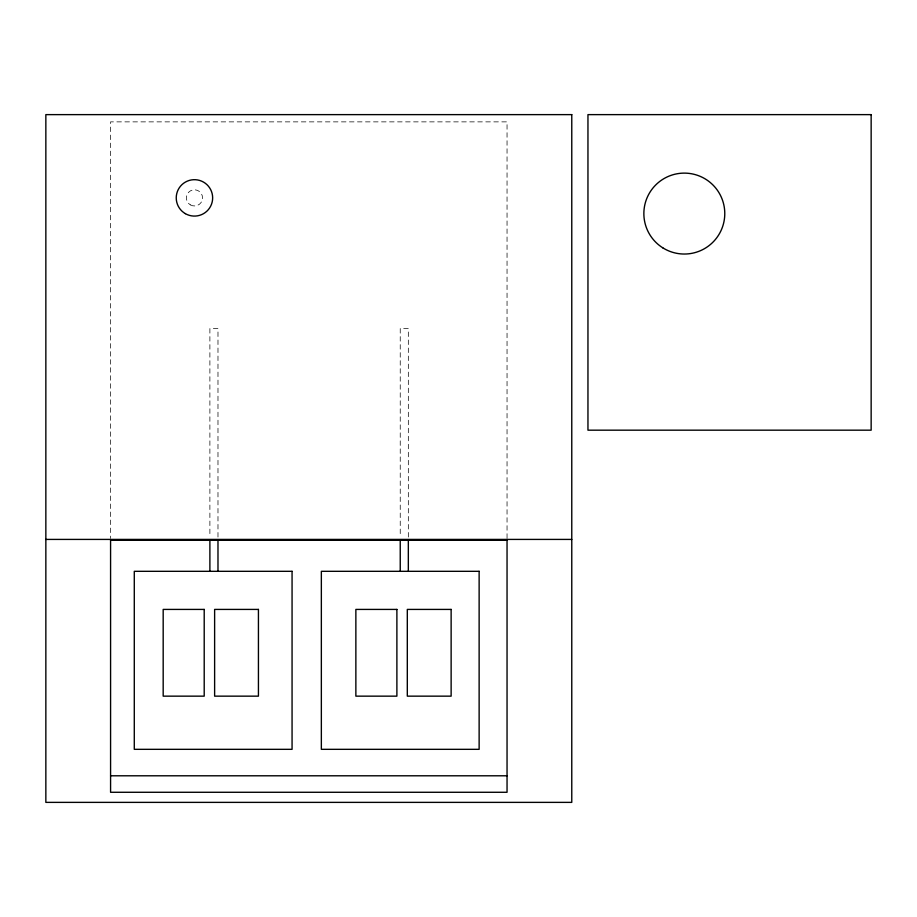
<?xml version="1.0" encoding="UTF-8"?>
<svg xmlns="http://www.w3.org/2000/svg" width="917" height="917" viewBox="0 0 917 917"><rect width="100%" height="100%" fill="white"/><g stroke="black" fill="none" stroke-linecap="round" stroke-linejoin="round"><path stroke-width="0.69" stroke-dasharray="4.58 3.44" d="M507.044 538.268L507.044 121.869L110.579 121.869L110.579 538.268M408.329 537.053L408.329 328.584L400.236 328.584L400.236 537.053M217.982 537.053L217.982 328.584L209.89 328.584L209.89 537.053M190.404 204.892A8.093 8.093 0 0 0 202.542 197.889A8.093 8.093 0 0 0 190.404 190.874A8.093 8.093 0 0 0 190.404 204.892"/><path stroke-width="1.38" d="M45.85 539.414L571.772 539.414M110.579 540.216L507.044 540.216M110.579 775.793L507.044 775.793M507.044 539.414L507.044 792.277L110.579 792.277L110.579 539.414M408.329 539.907L408.329 571.314M400.236 539.907L400.236 571.314M217.982 539.907L217.982 571.314M209.89 539.907L209.89 571.314M571.772 114.625L45.85 114.625L45.85 802.375L571.772 802.375L571.772 114.625M871.15 114.625L587.957 114.625L587.957 430.176L871.15 430.176L871.15 114.625M292.065 571.314L134.283 571.314L134.283 749.327L292.065 749.327L292.065 571.314M479.132 571.314L321.351 571.314L321.351 749.327L479.132 749.327L479.132 571.314M204.204 609.415L163.18 609.415L163.18 696.152L204.204 696.152L204.204 609.415M258.434 609.415L214.624 609.415L214.624 696.152L258.434 696.152L258.434 609.415M396.889 609.415L355.865 609.415L355.865 696.152L396.889 696.152L396.889 609.415M451.13 609.415L407.308 609.415L407.308 696.152L451.13 696.152L451.13 609.415M185.349 213.65A18.202 18.202 0 0 0 212.652 197.889A18.202 18.202 0 0 0 185.349 182.116A18.202 18.202 0 0 0 185.349 213.65M662.796 247.831A40.451 40.451 0 0 0 724.751 215.094A40.451 40.451 0 0 0 665.421 177.806A40.451 40.451 0 0 0 662.796 247.831"/></g></svg>
